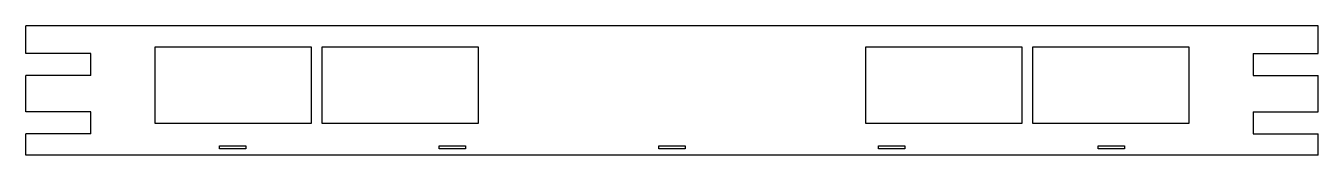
# Model space of a CAD drawing. Header units: millimetres. Extents: x -300 to 300, y -60 to 0.
import ezdxf

# ---------------------------------------------------------------- set-up
doc = ezdxf.new("R2010")
doc.units = ezdxf.units.MM

msp = doc.modelspace()

# ---------------------------------------------------------------- linework, layer by layer
at = {"color": 7, "linetype": 'Continuous', "lineweight": 25}
for p, q in [((-300, -12.9), (-300, 0)), ((300, 0), (-300, 0)), ((300, -12.9), (300, 0)), ((-167.4, -9.9), (-240.1, -9.9)), ((-240.1, -9.9), (-240.1, -45.1)), ((-167.4, -45.1), (-167.4, -9.9)), ((-89.9, -9.9), (-162.6, -9.9)), ((-162.6, -9.9), (-162.6, -45.1)), ((-89.9, -45.1), (-89.9, -9.9)), ((162.6, -9.9), (89.9, -9.9)), ((89.9, -9.9), (89.9, -45.1)), ((162.6, -45.1), (162.6, -9.9)), ((240.1, -9.9), (167.4, -9.9)), ((167.4, -9.9), (167.4, -45.1)), ((240.1, -45.1), (240.1, -9.9)), ((-269.9, -12.9), (-300, -12.9)), ((-269.9, -23.1), (-269.9, -12.9)), ((269.9, -12.9), (300, -12.9)), ((269.9, -12.9), (269.9, -23.1)), ((-269.9, -23.1), (-300, -23.1)), ((-300, -39.9), (-300, -23.1)), ((269.9, -23.1), (300, -23.1)), ((300, -39.9), (300, -23.1)), ((-269.9, -39.9), (-300, -39.9)), ((-269.9, -50.1), (-269.9, -39.9)), ((269.9, -39.9), (300, -39.9)), ((269.9, -39.9), (269.9, -50.1)), ((-240.1, -45.1), (-167.4, -45.1)), ((-162.6, -45.1), (-89.9, -45.1)), ((89.9, -45.1), (162.6, -45.1)), ((167.4, -45.1), (240.1, -45.1)), ((-300, -60), (-300, -50.1)), ((-269.9, -50.1), (-300, -50.1)), ((269.9, -50.1), (300, -50.1)), ((300, -60), (300, -50.1)), ((300, -60), (-300, -60)), ((-210.1, -55.7), (-197.9, -55.7)), ((-210.1, -57.1), (-210.1, -55.7)), ((-197.9, -57.1), (-210.1, -57.1)), ((-197.9, -55.7), (-197.9, -57.1)), ((-108.1, -55.7), (-95.9, -55.7)), ((-108.1, -57.1), (-108.1, -55.7)), ((-95.9, -57.1), (-108.1, -57.1)), ((-95.9, -55.7), (-95.9, -57.1)), ((-6.1, -55.7), (6.1, -55.7)), ((-6.1, -57.1), (-6.1, -55.7)), ((6.1, -57.1), (-6.1, -57.1)), ((6.1, -55.7), (6.1, -57.1)), ((95.9, -55.7), (108.1, -55.7)), ((95.9, -57.1), (95.9, -55.7)), ((108.1, -57.1), (95.9, -57.1)), ((108.1, -55.7), (108.1, -57.1)), ((197.9, -55.7), (210.1, -55.7)), ((197.9, -57.1), (197.9, -55.7)), ((210.1, -57.1), (197.9, -57.1)), ((210.1, -55.7), (210.1, -57.1))]:
    msp.add_line(p, q, dxfattribs=at)

doc.saveas('drawing.dxf')
